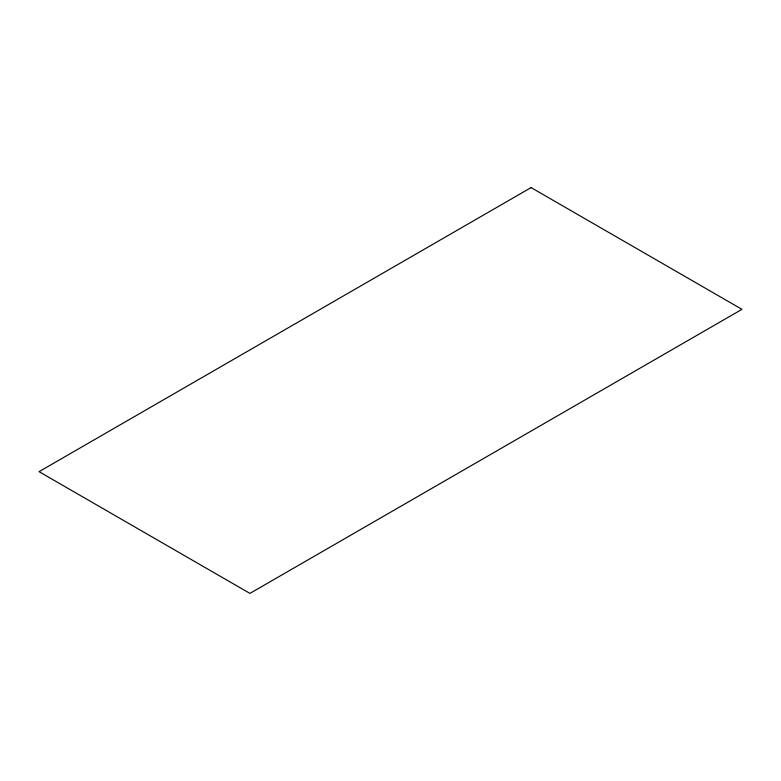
<?xml version="1.0" encoding="UTF-8"?>
<svg xmlns="http://www.w3.org/2000/svg" width="781" height="781" viewBox="0 0 781 781"><rect width="100%" height="100%" fill="white"/><g stroke="black" fill="none" stroke-linecap="round" stroke-linejoin="round"><path stroke-width="1.17" d="M531.08 187.596L39.05 471.665L249.92 593.404L741.95 309.335L531.08 187.596"/></g></svg>
